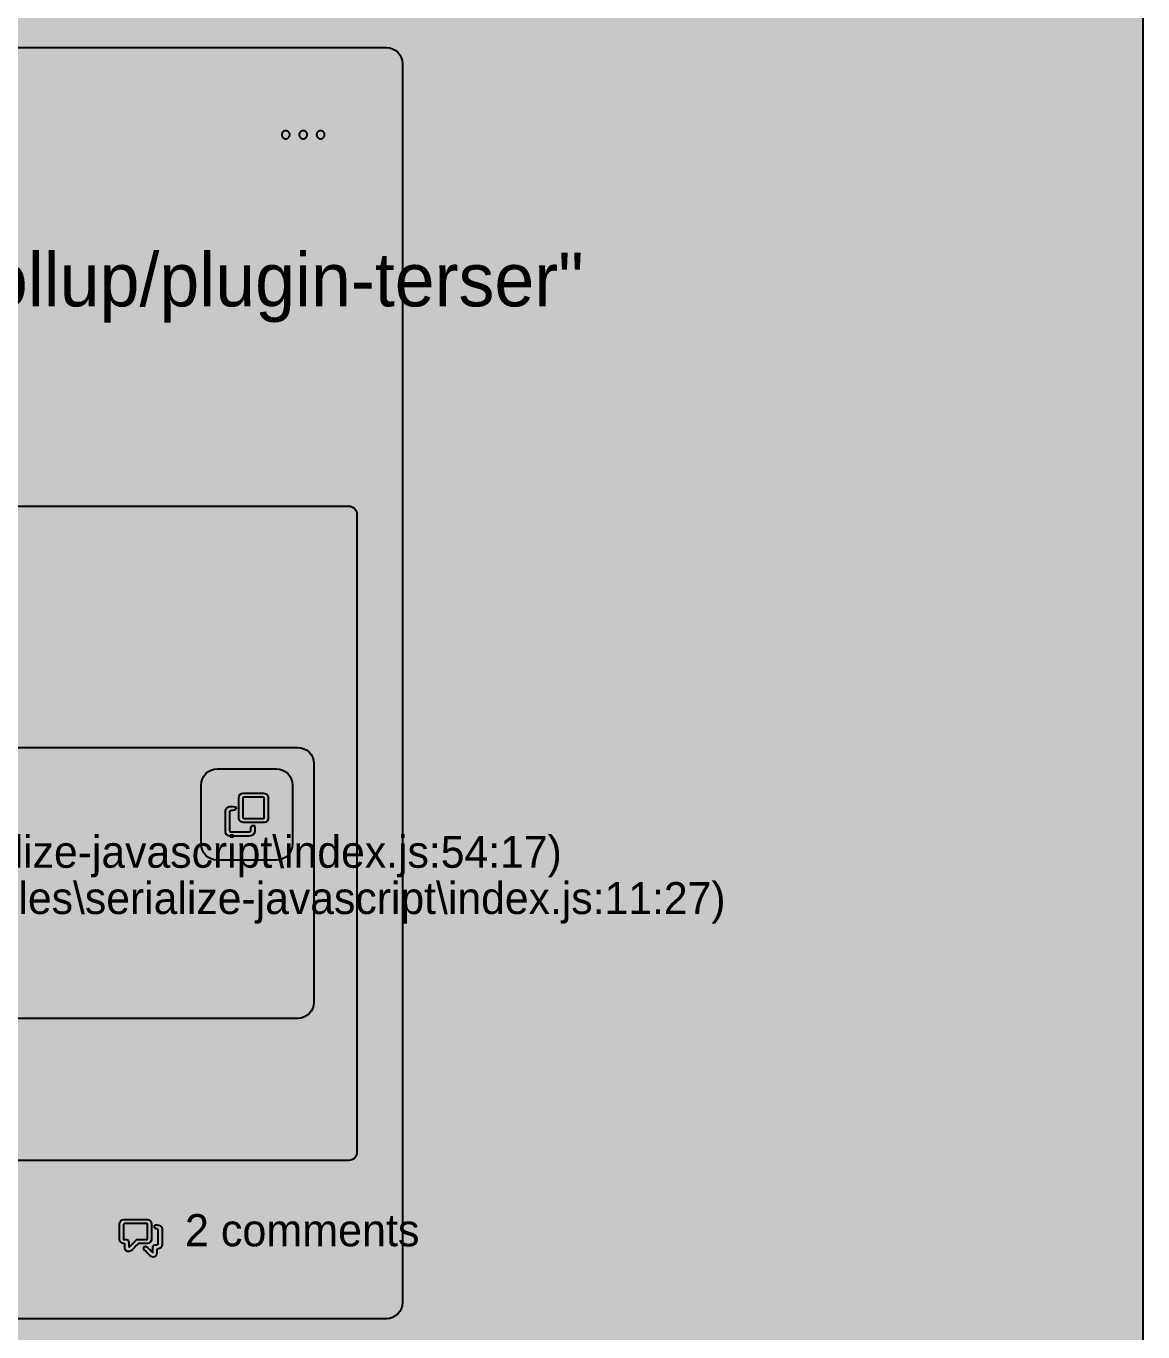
# Model space of a CAD drawing. Extents: x 0 to 2255, y 1 to 8699.
# Drawn here: x 863.8 to 1280, y 5509.7 to 5996.6 of the extents above; entities that cross this region are included whole.
import ezdxf

# ---------------------------------------------------------------- set-up
doc = ezdxf.new("R2010")
doc.units = 0

msp = doc.modelspace()

# ---------------------------------------------------------------- hatches: boundary and pattern name
at = {"true_color": 0x0d1117}
for points in [[(0, 8699), (1280, 8699), (1280, 0.77), (0, 0.77)], [(0, 8635), (1280, 8635), (1280, 0.77), (0, 0.77)], [(350, 5988.63), (998.03, 5988.63), (998.03, 5988.63), (999.2, 5988.52), (1000.33, 5988.18), (1001.37, 5987.62), (1002.28, 5986.88), (1003.02, 5985.97), (1003.58, 5984.93), (1003.92, 5983.8), (1004.03, 5982.63), (1004.03, 5520.63), (1004.03, 5520.63), (1003.92, 5519.46), (1003.58, 5518.34), (1003.02, 5517.3), (1002.28, 5516.39), (1001.37, 5515.64), (1000.33, 5515.09), (999.2, 5514.75), (998.03, 5514.63), (350, 5514.63), (350, 5514.63), (348.83, 5514.75), (347.7, 5515.09), (346.67, 5515.64), (345.76, 5516.39), (345.01, 5517.3), (344.46, 5518.34), (344.12, 5519.46), (344, 5520.63), (344, 5982.63), (344, 5982.63), (344.12, 5983.8), (344.46, 5984.93), (345.01, 5985.97), (345.76, 5986.88), (346.67, 5987.62), (347.7, 5988.18), (348.83, 5988.52), (350, 5988.63)]]:
    msp.add_hatch(color=256, dxfattribs=at).paths.add_polyline_path(points, flags=0)
at = {"true_color": 0x010409}
msp.add_hatch(color=256, dxfattribs=at).paths.add_polyline_path([(0, 8635), (1280, 8635), (1280, 0.77), (0, 0.77)], flags=0)
at = {"true_color": 0x9198a1}
h = msp.add_hatch(color=256, dxfattribs=at)
h.paths.add_polyline_path([(967.03, 5954.63), (967.18, 5954.64), (967.33, 5954.66), (967.47, 5954.7), (967.61, 5954.75), (967.74, 5954.81), (967.87, 5954.89), (967.98, 5954.97), (968.09, 5955.07), (968.19, 5955.18), (968.28, 5955.3), (968.36, 5955.43), (968.42, 5955.56), (968.47, 5955.7), (968.5, 5955.84), (968.53, 5955.99), (968.53, 5956.13), (968.53, 5956.28), (968.5, 5956.43), (968.47, 5956.57), (968.42, 5956.71), (968.36, 5956.84), (968.28, 5956.97), (968.19, 5957.08), (968.09, 5957.19), (967.98, 5957.29), (967.87, 5957.38), (967.74, 5957.46), (967.61, 5957.52), (967.47, 5957.57), (967.33, 5957.6), (967.18, 5957.63), (967.03, 5957.63), (966.89, 5957.63), (966.74, 5957.6), (966.6, 5957.57), (966.46, 5957.52), (966.33, 5957.46), (966.2, 5957.38), (966.08, 5957.29), (965.97, 5957.19), (965.87, 5957.08), (965.79, 5956.97), (965.71, 5956.84), (965.65, 5956.71), (965.6, 5956.57), (965.56, 5956.43), (965.54, 5956.28), (965.53, 5956.13), (965.54, 5955.99), (965.56, 5955.84), (965.6, 5955.7), (965.65, 5955.56), (965.71, 5955.43), (965.79, 5955.3), (965.87, 5955.18), (965.97, 5955.07), (966.08, 5954.97), (966.2, 5954.89), (966.33, 5954.81), (966.46, 5954.75), (966.6, 5954.7), (966.74, 5954.66), (966.89, 5954.64), (967.03, 5954.63)], flags=0)
h.paths.add_polyline_path([(960.53, 5954.63), (960.68, 5954.64), (960.83, 5954.66), (960.97, 5954.7), (961.11, 5954.75), (961.24, 5954.81), (961.37, 5954.89), (961.48, 5954.97), (961.59, 5955.07), (961.69, 5955.18), (961.78, 5955.3), (961.86, 5955.43), (961.92, 5955.56), (961.97, 5955.7), (962, 5955.84), (962.03, 5955.99), (962.03, 5956.13), (962.03, 5956.28), (962, 5956.43), (961.97, 5956.57), (961.92, 5956.71), (961.86, 5956.84), (961.78, 5956.97), (961.69, 5957.08), (961.59, 5957.19), (961.48, 5957.29), (961.37, 5957.38), (961.24, 5957.46), (961.11, 5957.52), (960.97, 5957.57), (960.83, 5957.6), (960.68, 5957.63), (960.53, 5957.63), (960.39, 5957.63), (960.24, 5957.6), (960.1, 5957.57), (959.96, 5957.52), (959.83, 5957.46), (959.7, 5957.38), (959.58, 5957.29), (959.47, 5957.19), (959.37, 5957.08), (959.29, 5956.97), (959.21, 5956.84), (959.15, 5956.71), (959.1, 5956.57), (959.06, 5956.43), (959.04, 5956.28), (959.03, 5956.13), (959.04, 5955.99), (959.06, 5955.84), (959.1, 5955.7), (959.15, 5955.56), (959.21, 5955.43), (959.29, 5955.3), (959.37, 5955.18), (959.47, 5955.07), (959.58, 5954.97), (959.7, 5954.89), (959.83, 5954.81), (959.96, 5954.75), (960.1, 5954.7), (960.24, 5954.66), (960.39, 5954.64), (960.53, 5954.63)], flags=0)
h.paths.add_polyline_path([(973.53, 5954.63), (973.68, 5954.64), (973.83, 5954.66), (973.97, 5954.7), (974.11, 5954.75), (974.24, 5954.81), (974.37, 5954.89), (974.48, 5954.97), (974.59, 5955.07), (974.69, 5955.18), (974.78, 5955.3), (974.86, 5955.43), (974.92, 5955.56), (974.97, 5955.7), (975, 5955.84), (975.03, 5955.99), (975.03, 5956.13), (975.03, 5956.28), (975, 5956.43), (974.97, 5956.57), (974.92, 5956.71), (974.86, 5956.84), (974.78, 5956.97), (974.69, 5957.08), (974.59, 5957.19), (974.48, 5957.29), (974.37, 5957.38), (974.24, 5957.46), (974.11, 5957.52), (973.97, 5957.57), (973.83, 5957.6), (973.68, 5957.63), (973.53, 5957.63), (973.39, 5957.63), (973.24, 5957.6), (973.1, 5957.57), (972.96, 5957.52), (972.83, 5957.46), (972.7, 5957.38), (972.58, 5957.29), (972.47, 5957.19), (972.37, 5957.08), (972.29, 5956.97), (972.21, 5956.84), (972.15, 5956.71), (972.1, 5956.57), (972.06, 5956.43), (972.04, 5956.28), (972.03, 5956.13), (972.04, 5955.99), (972.06, 5955.84), (972.1, 5955.7), (972.15, 5955.56), (972.21, 5955.43), (972.29, 5955.3), (972.37, 5955.18), (972.47, 5955.07), (972.58, 5954.97), (972.7, 5954.89), (972.83, 5954.81), (972.96, 5954.75), (973.1, 5954.7), (973.24, 5954.66), (973.39, 5954.64), (973.53, 5954.63)], flags=0)
at = {"true_color": 0x151b23}
for points in [[(364, 5817.63), (984.03, 5817.63), (984.03, 5817.63), (984.62, 5817.58), (985.18, 5817.4), (985.7, 5817.13), (986.15, 5816.75), (986.53, 5816.3), (986.8, 5815.78), (986.98, 5815.22), (987.03, 5814.63), (987.03, 5576.63), (987.03, 5576.63), (986.98, 5576.05), (986.8, 5575.49), (986.53, 5574.97), (986.15, 5574.51), (985.7, 5574.14), (985.18, 5573.86), (984.62, 5573.69), (984.03, 5573.63), (364, 5573.63), (364, 5573.63), (363.41, 5573.69), (362.85, 5573.86), (362.33, 5574.14), (361.88, 5574.51), (361.51, 5574.97), (361.23, 5575.49), (361.06, 5576.05), (361, 5576.63), (361, 5814.63), (361, 5814.63), (361.06, 5815.22), (361.23, 5815.78), (361.51, 5816.3), (361.88, 5816.75), (362.33, 5817.13), (362.85, 5817.4), (363.41, 5817.58), (364, 5817.63)], [(383, 5727.63), (965.03, 5727.63), (965.03, 5727.63), (966.2, 5727.52), (967.33, 5727.18), (968.37, 5726.62), (969.28, 5725.88), (970.02, 5724.97), (970.58, 5723.93), (970.92, 5722.8), (971.03, 5721.63), (971.03, 5632.63), (971.03, 5632.63), (970.92, 5631.46), (970.58, 5630.34), (970.02, 5629.3), (969.28, 5628.39), (968.37, 5627.64), (967.33, 5627.09), (966.2, 5626.75), (965.03, 5626.63), (383, 5626.63), (383, 5626.63), (381.83, 5626.75), (380.7, 5627.09), (379.67, 5627.64), (378.76, 5628.39), (378.01, 5629.3), (377.46, 5630.34), (377.12, 5631.46), (377, 5632.63), (377, 5721.63), (377, 5721.63), (377.12, 5722.8), (377.46, 5723.93), (378.01, 5724.97), (378.76, 5725.88), (379.67, 5726.62), (380.7, 5727.18), (381.83, 5727.52), (383, 5727.63)]]:
    msp.add_hatch(color=256, dxfattribs=at).paths.add_polyline_path(points, flags=0)
at = {"true_color": 0x212830}
msp.add_hatch(color=256, dxfattribs=at).paths.add_polyline_path([(935.03, 5719.63), (957.03, 5719.63), (957.03, 5719.63), (958.2, 5719.52), (959.33, 5719.18), (960.37, 5718.62), (961.28, 5717.88), (962.02, 5716.97), (962.58, 5715.93), (962.92, 5714.8), (963.03, 5713.63), (963.03, 5691.63), (963.03, 5691.63), (962.92, 5690.46), (962.58, 5689.34), (962.02, 5688.3), (961.28, 5687.39), (960.37, 5686.64), (959.33, 5686.09), (958.2, 5685.75), (957.03, 5685.63), (935.03, 5685.63), (935.03, 5685.63), (933.86, 5685.75), (932.74, 5686.09), (931.7, 5686.64), (930.79, 5687.39), (930.04, 5688.3), (929.49, 5689.34), (929.15, 5690.46), (929.03, 5691.63), (929.03, 5713.63), (929.03, 5713.63), (929.15, 5714.8), (929.49, 5715.93), (930.04, 5716.97), (930.79, 5717.88), (931.7, 5718.62), (932.74, 5719.18), (933.86, 5719.52), (935.03, 5719.63)], flags=0)
at = {"true_color": 0x9198a1}
h = msp.add_hatch(color=256, dxfattribs=at)
h.paths.add_polyline_path([(943.03, 5708.88), (943.15, 5709.51), (943.48, 5710.05), (943.99, 5710.44), (944.6, 5710.62), (945.24, 5710.63), (945.88, 5710.63), (946.52, 5710.63), (947.16, 5710.63), (947.8, 5710.63), (948.44, 5710.63), (949.08, 5710.63), (949.72, 5710.63), (950.36, 5710.63), (951, 5710.63), (951.64, 5710.63), (952.28, 5710.63), (952.91, 5710.52), (953.45, 5710.18), (953.84, 5709.68), (954.02, 5709.07), (954.03, 5708.43), (954.03, 5707.79), (954.03, 5707.15), (954.03, 5706.51), (954.03, 5705.87), (954.03, 5705.23), (954.03, 5704.59), (954.03, 5703.95), (954.03, 5703.3), (954.03, 5702.66), (954.03, 5702.02), (954.03, 5701.38), (953.92, 5700.76), (953.58, 5700.21), (953.08, 5699.83), (952.47, 5699.64), (951.83, 5699.63), (951.19, 5699.63), (950.55, 5699.63), (949.91, 5699.63), (949.27, 5699.63), (948.63, 5699.63), (947.99, 5699.63), (947.35, 5699.63), (946.71, 5699.63), (946.06, 5699.63), (945.42, 5699.63), (944.78, 5699.63), (944.16, 5699.75), (943.61, 5700.08), (943.23, 5700.59), (943.04, 5701.2), (943.03, 5701.84), (943.03, 5702.48), (943.03, 5703.12), (943.03, 5703.76), (943.03, 5704.4), (943.03, 5705.04), (943.03, 5705.68), (943.03, 5706.32), (943.03, 5706.96), (943.03, 5707.6), (943.03, 5708.24), (943.03, 5708.88)], flags=0)
h.paths.add_polyline_path([(944.78, 5709.13), (944.53, 5708.78), (944.53, 5708.29), (944.53, 5707.8), (944.53, 5707.3), (944.53, 5706.81), (944.53, 5706.32), (944.53, 5705.82), (944.53, 5705.33), (944.53, 5704.84), (944.53, 5704.34), (944.53, 5703.85), (944.53, 5703.36), (944.53, 5702.86), (944.53, 5702.37), (944.53, 5701.88), (944.53, 5701.38), (944.88, 5701.13), (945.38, 5701.13), (945.87, 5701.13), (946.36, 5701.13), (946.86, 5701.13), (947.35, 5701.13), (947.84, 5701.13), (948.34, 5701.13), (948.83, 5701.13), (949.32, 5701.13), (949.82, 5701.13), (950.31, 5701.13), (950.8, 5701.13), (951.3, 5701.13), (951.79, 5701.13), (952.28, 5701.13), (952.53, 5701.48), (952.53, 5701.98), (952.53, 5702.47), (952.53, 5702.96), (952.53, 5703.46), (952.53, 5703.95), (952.53, 5704.44), (952.53, 5704.94), (952.53, 5705.43), (952.53, 5705.92), (952.53, 5706.42), (952.53, 5706.91), (952.53, 5707.4), (952.53, 5707.9), (952.53, 5708.39), (952.53, 5708.88), (952.18, 5709.13), (951.69, 5709.13), (951.2, 5709.13), (950.7, 5709.13), (950.21, 5709.13), (949.72, 5709.13), (949.22, 5709.13), (948.73, 5709.13), (948.24, 5709.13), (947.74, 5709.13), (947.25, 5709.13), (946.76, 5709.13), (946.26, 5709.13), (945.77, 5709.13), (945.28, 5709.13), (944.78, 5709.13)], flags=0)
msp.add_hatch(color=256, dxfattribs=at).paths.add_polyline_path([(938.03, 5703.88), (938.21, 5704.64), (938.69, 5705.25), (939.39, 5705.59), (940.17, 5705.63), (940.95, 5705.63), (941.71, 5705.5), (942.03, 5704.83), (941.61, 5704.21), (940.84, 5704.13), (940.05, 5704.13), (939.53, 5703.76), (939.53, 5702.98), (939.53, 5702.2), (939.53, 5701.41), (939.53, 5700.63), (939.53, 5699.85), (939.53, 5699.06), (939.53, 5698.28), (939.53, 5697.5), (939.53, 5696.71), (939.84, 5696.13), (940.63, 5696.13), (941.41, 5696.13), (942.19, 5696.13), (942.98, 5696.13), (943.76, 5696.13), (944.54, 5696.13), (945.33, 5696.13), (946.11, 5696.13), (946.89, 5696.13), (947.53, 5696.39), (947.53, 5697.17), (947.54, 5697.95), (947.97, 5698.56), (948.71, 5698.5), (949.03, 5697.82), (949.03, 5697.04), (949.03, 5696.25), (948.8, 5695.51), (948.27, 5694.94), (947.55, 5694.65), (946.77, 5694.63), (945.99, 5694.63), (945.2, 5694.63), (944.42, 5694.63), (943.64, 5694.63), (942.85, 5694.63), (942.07, 5694.63), (941.29, 5694.63), (940.5, 5694.63), (939.72, 5694.63), (938.97, 5694.83), (938.38, 5695.34), (938.06, 5696.05), (938.03, 5696.83), (938.03, 5697.62), (938.03, 5698.4), (938.03, 5699.18), (938.03, 5699.97), (938.03, 5700.75), (938.03, 5701.53), (938.03, 5702.32), (938.03, 5703.1), (938.03, 5703.88)], flags=0)
h = msp.add_hatch(color=256, dxfattribs=at)
h.paths.add_polyline_path([(900.27, 5551.63), (900.93, 5551.63), (901.6, 5551.63), (902.26, 5551.63), (902.93, 5551.63), (903.59, 5551.63), (904.26, 5551.63), (904.92, 5551.63), (905.59, 5551.63), (906.25, 5551.63), (906.91, 5551.63), (907.58, 5551.63), (908.24, 5551.63), (908.91, 5551.63), (909.55, 5551.45), (910.07, 5551.05), (910.41, 5550.48), (910.52, 5549.83), (910.52, 5549.17), (910.52, 5548.5), (910.52, 5547.84), (910.52, 5547.17), (910.52, 5546.51), (910.52, 5545.84), (910.52, 5545.18), (910.52, 5544.51), (910.44, 5543.86), (910.12, 5543.27), (909.61, 5542.85), (908.98, 5542.65), (908.32, 5542.63), (907.66, 5542.63), (906.99, 5542.63), (906.33, 5542.63), (905.66, 5542.63), (905.17, 5542.22), (904.7, 5541.75), (904.23, 5541.28), (903.76, 5540.81), (903.29, 5540.34), (902.8, 5539.89), (902.19, 5539.65), (901.53, 5539.71), (900.96, 5540.04), (900.6, 5540.6), (900.52, 5541.25), (900.52, 5541.91), (900.52, 5542.58), (899.91, 5542.67), (899.3, 5542.93), (898.83, 5543.39), (898.56, 5543.99), (898.52, 5544.65), (898.52, 5545.32), (898.52, 5545.98), (898.52, 5546.65), (898.52, 5547.31), (898.52, 5547.98), (898.52, 5548.64), (898.52, 5549.31), (898.52, 5549.97), (898.68, 5550.61), (899.06, 5551.15), (899.62, 5551.51), (900.27, 5551.63)], flags=0)
h.paths.add_polyline_path([(900.02, 5549.88), (900.02, 5549.36), (900.02, 5548.84), (900.02, 5548.32), (900.02, 5547.8), (900.02, 5547.28), (900.02, 5546.75), (900.02, 5546.23), (900.02, 5545.71), (900.02, 5545.19), (900.02, 5544.67), (900.12, 5544.18), (900.63, 5544.13), (901.15, 5544.13), (901.65, 5544.03), (901.98, 5543.63), (902.02, 5543.11), (902.02, 5542.59), (902.02, 5542.07), (902.02, 5541.55), (902.14, 5541.31), (902.5, 5541.68), (902.87, 5542.05), (903.24, 5542.42), (903.61, 5542.79), (903.98, 5543.16), (904.35, 5543.53), (904.72, 5543.89), (905.17, 5544.13), (905.69, 5544.13), (906.21, 5544.13), (906.74, 5544.13), (907.26, 5544.13), (907.78, 5544.13), (908.3, 5544.13), (908.82, 5544.14), (909.02, 5544.57), (909.02, 5545.09), (909.02, 5545.61), (909.02, 5546.13), (909.02, 5546.65), (909.02, 5547.17), (909.02, 5547.7), (909.02, 5548.22), (909.02, 5548.74), (909.02, 5549.26), (909.02, 5549.78), (908.74, 5550.13), (908.22, 5550.13), (907.7, 5550.13), (907.17, 5550.13), (906.65, 5550.13), (906.13, 5550.13), (905.61, 5550.13), (905.09, 5550.13), (904.57, 5550.13), (904.05, 5550.13), (903.52, 5550.13), (903, 5550.13), (902.48, 5550.13), (901.96, 5550.13), (901.44, 5550.13), (900.92, 5550.13), (900.4, 5550.13), (900.02, 5549.88)], flags=0)
h.paths.add_polyline_path([(913.02, 5547.88), (912.55, 5548.13), (911.95, 5548.2), (911.56, 5548.65), (911.61, 5549.24), (912.07, 5549.61), (912.68, 5549.63), (913.28, 5549.56), (913.82, 5549.28), (914.23, 5548.84), (914.47, 5548.28), (914.52, 5547.67), (914.52, 5547.06), (914.52, 5546.45), (914.52, 5545.85), (914.52, 5545.24), (914.52, 5544.63), (914.52, 5544.02), (914.52, 5543.41), (914.52, 5542.8), (914.51, 5542.19), (914.33, 5541.61), (913.97, 5541.12), (913.47, 5540.78), (912.88, 5540.64), (912.52, 5540.39), (912.52, 5539.78), (912.52, 5539.17), (912.42, 5538.57), (912.09, 5538.06), (911.58, 5537.73), (910.98, 5537.64), (910.4, 5537.79), (909.92, 5538.17), (909.49, 5538.6), (909.06, 5539.03), (908.63, 5539.46), (908.2, 5539.89), (907.77, 5540.32), (907.5, 5540.85), (907.7, 5541.41), (908.24, 5541.65), (908.79, 5541.42), (909.22, 5540.99), (909.65, 5540.56), (910.08, 5540.13), (910.51, 5539.7), (910.94, 5539.27), (911.02, 5539.7), (911.02, 5540.31), (911.02, 5540.92), (911.03, 5541.53), (911.36, 5542.02), (911.95, 5542.13), (912.56, 5542.13), (913.02, 5542.4), (913.02, 5543.01), (913.02, 5543.62), (913.02, 5544.22), (913.02, 5544.83), (913.02, 5545.44), (913.02, 5546.05), (913.02, 5546.66), (913.02, 5547.27), (913.02, 5547.88)], flags=0)

# ---------------------------------------------------------------- linework, layer by layer
at = {"true_color": 0x0d1117}
for points in [[(0, 8699), (1280, 8699), (1280, 0.77), (0, 0.77)], [(0, 8635), (1280, 8635), (1280, 0.77), (0, 0.77)]]:
    msp.add_lwpolyline(points, close=True, dxfattribs=at)
at = {"true_color": 0x010409}
msp.add_lwpolyline([(0, 8635), (1280, 8635), (1280, 0.77), (0, 0.77)], close=True, dxfattribs=at)
at = {"true_color": 0x3d444d}
msp.add_lwpolyline([(350, 5988.63), (998.03, 5988.63), (998.03, 5988.63), (999.2, 5988.52), (1000.33, 5988.18), (1001.37, 5987.62), (1002.28, 5986.88), (1003.02, 5985.97), (1003.58, 5984.93), (1003.92, 5983.8), (1004.03, 5982.63), (1004.03, 5520.63), (1004.03, 5520.63), (1003.92, 5519.46), (1003.58, 5518.34), (1003.02, 5517.3), (1002.28, 5516.39), (1001.37, 5515.64), (1000.33, 5515.09), (999.2, 5514.75), (998.03, 5514.63), (350, 5514.63)], dxfattribs=at)
at = {"true_color": 0x9198a1}
for points in [[(960.53, 5954.63), (960.68, 5954.64), (960.83, 5954.66), (960.97, 5954.7), (961.11, 5954.75), (961.24, 5954.81), (961.37, 5954.89), (961.48, 5954.97), (961.59, 5955.07), (961.69, 5955.18), (961.78, 5955.3), (961.86, 5955.43), (961.92, 5955.56), (961.97, 5955.7), (962, 5955.84), (962.03, 5955.99), (962.03, 5956.13), (962.03, 5956.28), (962, 5956.43), (961.97, 5956.57), (961.92, 5956.71), (961.86, 5956.84), (961.78, 5956.97), (961.69, 5957.08), (961.59, 5957.19), (961.48, 5957.29), (961.37, 5957.38), (961.24, 5957.46), (961.11, 5957.52), (960.97, 5957.57), (960.83, 5957.6), (960.68, 5957.63), (960.53, 5957.63), (960.39, 5957.63), (960.24, 5957.6), (960.1, 5957.57), (959.96, 5957.52), (959.83, 5957.46), (959.7, 5957.38), (959.58, 5957.29), (959.47, 5957.19), (959.37, 5957.08), (959.29, 5956.97), (959.21, 5956.84), (959.15, 5956.71), (959.1, 5956.57), (959.06, 5956.43), (959.04, 5956.28), (959.03, 5956.13), (959.04, 5955.99), (959.06, 5955.84), (959.1, 5955.7), (959.15, 5955.56), (959.21, 5955.43), (959.29, 5955.3), (959.37, 5955.18), (959.47, 5955.07), (959.58, 5954.97), (959.7, 5954.89), (959.83, 5954.81), (959.96, 5954.75), (960.1, 5954.7), (960.24, 5954.66), (960.39, 5954.64), (960.53, 5954.63)], [(967.03, 5954.63), (967.18, 5954.64), (967.33, 5954.66), (967.47, 5954.7), (967.61, 5954.75), (967.74, 5954.81), (967.87, 5954.89), (967.98, 5954.97), (968.09, 5955.07), (968.19, 5955.18), (968.28, 5955.3), (968.36, 5955.43), (968.42, 5955.56), (968.47, 5955.7), (968.5, 5955.84), (968.53, 5955.99), (968.53, 5956.13), (968.53, 5956.28), (968.5, 5956.43), (968.47, 5956.57), (968.42, 5956.71), (968.36, 5956.84), (968.28, 5956.97), (968.19, 5957.08), (968.09, 5957.19), (967.98, 5957.29), (967.87, 5957.38), (967.74, 5957.46), (967.61, 5957.52), (967.47, 5957.57), (967.33, 5957.6), (967.18, 5957.63), (967.03, 5957.63), (966.89, 5957.63), (966.74, 5957.6), (966.6, 5957.57), (966.46, 5957.52), (966.33, 5957.46), (966.2, 5957.38), (966.08, 5957.29), (965.97, 5957.19), (965.87, 5957.08), (965.79, 5956.97), (965.71, 5956.84), (965.65, 5956.71), (965.6, 5956.57), (965.56, 5956.43), (965.54, 5956.28), (965.53, 5956.13), (965.54, 5955.99), (965.56, 5955.84), (965.6, 5955.7), (965.65, 5955.56), (965.71, 5955.43), (965.79, 5955.3), (965.87, 5955.18), (965.97, 5955.07), (966.08, 5954.97), (966.2, 5954.89), (966.33, 5954.81), (966.46, 5954.75), (966.6, 5954.7), (966.74, 5954.66), (966.89, 5954.64), (967.03, 5954.63)], [(973.53, 5954.63), (973.68, 5954.64), (973.83, 5954.66), (973.97, 5954.7), (974.11, 5954.75), (974.24, 5954.81), (974.37, 5954.89), (974.48, 5954.97), (974.59, 5955.07), (974.69, 5955.18), (974.78, 5955.3), (974.86, 5955.43), (974.92, 5955.56), (974.97, 5955.7), (975, 5955.84), (975.03, 5955.99), (975.03, 5956.13), (975.03, 5956.28), (975, 5956.43), (974.97, 5956.57), (974.92, 5956.71), (974.86, 5956.84), (974.78, 5956.97), (974.69, 5957.08), (974.59, 5957.19), (974.48, 5957.29), (974.37, 5957.38), (974.24, 5957.46), (974.11, 5957.52), (973.97, 5957.57), (973.83, 5957.6), (973.68, 5957.63), (973.53, 5957.63), (973.39, 5957.63), (973.24, 5957.6), (973.1, 5957.57), (972.96, 5957.52), (972.83, 5957.46), (972.7, 5957.38), (972.58, 5957.29), (972.47, 5957.19), (972.37, 5957.08), (972.29, 5956.97), (972.21, 5956.84), (972.15, 5956.71), (972.1, 5956.57), (972.06, 5956.43), (972.04, 5956.28), (972.03, 5956.13), (972.04, 5955.99), (972.06, 5955.84), (972.1, 5955.7), (972.15, 5955.56), (972.21, 5955.43), (972.29, 5955.3), (972.37, 5955.18), (972.47, 5955.07), (972.58, 5954.97), (972.7, 5954.89), (972.83, 5954.81), (972.96, 5954.75), (973.1, 5954.7), (973.24, 5954.66), (973.39, 5954.64), (973.53, 5954.63)], [(943.03, 5708.88), (943.15, 5709.51), (943.48, 5710.05), (943.99, 5710.44), (944.6, 5710.62), (945.24, 5710.63), (945.88, 5710.63), (946.52, 5710.63), (947.16, 5710.63), (947.8, 5710.63), (948.44, 5710.63), (949.08, 5710.63), (949.72, 5710.63), (950.36, 5710.63), (951, 5710.63), (951.64, 5710.63), (952.28, 5710.63), (952.91, 5710.52), (953.45, 5710.18), (953.84, 5709.68), (954.02, 5709.07), (954.03, 5708.43), (954.03, 5707.79), (954.03, 5707.15), (954.03, 5706.51), (954.03, 5705.87), (954.03, 5705.23), (954.03, 5704.59), (954.03, 5703.95), (954.03, 5703.3), (954.03, 5702.66), (954.03, 5702.02), (954.03, 5701.38), (953.92, 5700.76), (953.58, 5700.21), (953.08, 5699.83), (952.47, 5699.64), (951.83, 5699.63), (951.19, 5699.63), (950.55, 5699.63), (949.91, 5699.63), (949.27, 5699.63), (948.63, 5699.63), (947.99, 5699.63), (947.35, 5699.63), (946.71, 5699.63), (946.06, 5699.63), (945.42, 5699.63), (944.78, 5699.63), (944.16, 5699.75), (943.61, 5700.08), (943.23, 5700.59), (943.04, 5701.2), (943.03, 5701.84), (943.03, 5702.48), (943.03, 5703.12), (943.03, 5703.76), (943.03, 5704.4), (943.03, 5705.04), (943.03, 5705.68), (943.03, 5706.32), (943.03, 5706.96), (943.03, 5707.6), (943.03, 5708.24), (943.03, 5708.88)], [(944.78, 5709.13), (944.53, 5708.78), (944.53, 5708.29), (944.53, 5707.8), (944.53, 5707.3), (944.53, 5706.81), (944.53, 5706.32), (944.53, 5705.82), (944.53, 5705.33), (944.53, 5704.84), (944.53, 5704.34), (944.53, 5703.85), (944.53, 5703.36), (944.53, 5702.86), (944.53, 5702.37), (944.53, 5701.88), (944.53, 5701.38), (944.88, 5701.13), (945.38, 5701.13), (945.87, 5701.13), (946.36, 5701.13), (946.86, 5701.13), (947.35, 5701.13), (947.84, 5701.13), (948.34, 5701.13), (948.83, 5701.13), (949.32, 5701.13), (949.82, 5701.13), (950.31, 5701.13), (950.8, 5701.13), (951.3, 5701.13), (951.79, 5701.13), (952.28, 5701.13), (952.53, 5701.48), (952.53, 5701.98), (952.53, 5702.47), (952.53, 5702.96), (952.53, 5703.46), (952.53, 5703.95), (952.53, 5704.44), (952.53, 5704.94), (952.53, 5705.43), (952.53, 5705.92), (952.53, 5706.42), (952.53, 5706.91), (952.53, 5707.4), (952.53, 5707.9), (952.53, 5708.39), (952.53, 5708.88), (952.18, 5709.13), (951.69, 5709.13), (951.2, 5709.13), (950.7, 5709.13), (950.21, 5709.13), (949.72, 5709.13), (949.22, 5709.13), (948.73, 5709.13), (948.24, 5709.13), (947.74, 5709.13), (947.25, 5709.13), (946.76, 5709.13), (946.26, 5709.13), (945.77, 5709.13), (945.28, 5709.13), (944.78, 5709.13)], [(938.03, 5703.88), (938.21, 5704.64), (938.69, 5705.25), (939.39, 5705.59), (940.17, 5705.63), (940.95, 5705.63), (941.71, 5705.5), (942.03, 5704.83), (941.61, 5704.21), (940.84, 5704.13), (940.05, 5704.13), (939.53, 5703.76), (939.53, 5702.98), (939.53, 5702.2), (939.53, 5701.41), (939.53, 5700.63), (939.53, 5699.85), (939.53, 5699.06), (939.53, 5698.28), (939.53, 5697.5), (939.53, 5696.71), (939.84, 5696.13), (940.63, 5696.13), (941.41, 5696.13), (942.19, 5696.13), (942.98, 5696.13), (943.76, 5696.13), (944.54, 5696.13), (945.33, 5696.13), (946.11, 5696.13), (946.89, 5696.13), (947.53, 5696.39), (947.53, 5697.17), (947.54, 5697.95), (947.97, 5698.56), (948.71, 5698.5), (949.03, 5697.82), (949.03, 5697.04), (949.03, 5696.25), (948.8, 5695.51), (948.27, 5694.94), (947.55, 5694.65), (946.77, 5694.63), (945.99, 5694.63), (945.2, 5694.63), (944.42, 5694.63), (943.64, 5694.63), (942.85, 5694.63), (942.07, 5694.63), (941.29, 5694.63), (940.5, 5694.63), (939.72, 5694.63), (938.97, 5694.83), (938.38, 5695.34), (938.06, 5696.05), (938.03, 5696.83), (938.03, 5697.62), (938.03, 5698.4), (938.03, 5699.18), (938.03, 5699.97), (938.03, 5700.75), (938.03, 5701.53), (938.03, 5702.32), (938.03, 5703.1), (938.03, 5703.88)], [(900.27, 5551.63), (900.93, 5551.63), (901.6, 5551.63), (902.26, 5551.63), (902.93, 5551.63), (903.59, 5551.63), (904.26, 5551.63), (904.92, 5551.63), (905.59, 5551.63), (906.25, 5551.63), (906.91, 5551.63), (907.58, 5551.63), (908.24, 5551.63), (908.91, 5551.63), (909.55, 5551.45), (910.07, 5551.05), (910.41, 5550.48), (910.52, 5549.83), (910.52, 5549.17), (910.52, 5548.5), (910.52, 5547.84), (910.52, 5547.17), (910.52, 5546.51), (910.52, 5545.84), (910.52, 5545.18), (910.52, 5544.51), (910.44, 5543.86), (910.12, 5543.27), (909.61, 5542.85), (908.98, 5542.65), (908.32, 5542.63), (907.66, 5542.63), (906.99, 5542.63), (906.33, 5542.63), (905.66, 5542.63), (905.17, 5542.22), (904.7, 5541.75), (904.23, 5541.28), (903.76, 5540.81), (903.29, 5540.34), (902.8, 5539.89), (902.19, 5539.65), (901.53, 5539.71), (900.96, 5540.04), (900.6, 5540.6), (900.52, 5541.25), (900.52, 5541.91), (900.52, 5542.58), (899.91, 5542.67), (899.3, 5542.93), (898.83, 5543.39), (898.56, 5543.99), (898.52, 5544.65), (898.52, 5545.32), (898.52, 5545.98), (898.52, 5546.65), (898.52, 5547.31), (898.52, 5547.98), (898.52, 5548.64), (898.52, 5549.31), (898.52, 5549.97), (898.68, 5550.61), (899.06, 5551.15), (899.62, 5551.51), (900.27, 5551.63)], [(900.02, 5549.88), (900.02, 5549.36), (900.02, 5548.84), (900.02, 5548.32), (900.02, 5547.8), (900.02, 5547.28), (900.02, 5546.75), (900.02, 5546.23), (900.02, 5545.71), (900.02, 5545.19), (900.02, 5544.67), (900.12, 5544.18), (900.63, 5544.13), (901.15, 5544.13), (901.65, 5544.03), (901.98, 5543.63), (902.02, 5543.11), (902.02, 5542.59), (902.02, 5542.07), (902.02, 5541.55), (902.14, 5541.31), (902.5, 5541.68), (902.87, 5542.05), (903.24, 5542.42), (903.61, 5542.79), (903.98, 5543.16), (904.35, 5543.53), (904.72, 5543.89), (905.17, 5544.13), (905.69, 5544.13), (906.21, 5544.13), (906.74, 5544.13), (907.26, 5544.13), (907.78, 5544.13), (908.3, 5544.13), (908.82, 5544.14), (909.02, 5544.57), (909.02, 5545.09), (909.02, 5545.61), (909.02, 5546.13), (909.02, 5546.65), (909.02, 5547.17), (909.02, 5547.7), (909.02, 5548.22), (909.02, 5548.74), (909.02, 5549.26), (909.02, 5549.78), (908.74, 5550.13), (908.22, 5550.13), (907.7, 5550.13), (907.17, 5550.13), (906.65, 5550.13), (906.13, 5550.13), (905.61, 5550.13), (905.09, 5550.13), (904.57, 5550.13), (904.05, 5550.13), (903.52, 5550.13), (903, 5550.13), (902.48, 5550.13), (901.96, 5550.13), (901.44, 5550.13), (900.92, 5550.13), (900.4, 5550.13), (900.02, 5549.88)], [(913.02, 5547.88), (912.55, 5548.13), (911.95, 5548.2), (911.56, 5548.65), (911.61, 5549.24), (912.07, 5549.61), (912.68, 5549.63), (913.28, 5549.56), (913.82, 5549.28), (914.23, 5548.84), (914.47, 5548.28), (914.52, 5547.67), (914.52, 5547.06), (914.52, 5546.45), (914.52, 5545.85), (914.52, 5545.24), (914.52, 5544.63), (914.52, 5544.02), (914.52, 5543.41), (914.52, 5542.8), (914.51, 5542.19), (914.33, 5541.61), (913.97, 5541.12), (913.47, 5540.78), (912.88, 5540.64), (912.52, 5540.39), (912.52, 5539.78), (912.52, 5539.17), (912.42, 5538.57), (912.09, 5538.06), (911.58, 5537.73), (910.98, 5537.64), (910.4, 5537.79), (909.92, 5538.17), (909.49, 5538.6), (909.06, 5539.03), (908.63, 5539.46), (908.2, 5539.89), (907.77, 5540.32), (907.5, 5540.85), (907.7, 5541.41), (908.24, 5541.65), (908.79, 5541.42), (909.22, 5540.99), (909.65, 5540.56), (910.08, 5540.13), (910.51, 5539.7), (910.94, 5539.27), (911.02, 5539.7), (911.02, 5540.31), (911.02, 5540.92), (911.03, 5541.53), (911.36, 5542.02), (911.95, 5542.13), (912.56, 5542.13), (913.02, 5542.4), (913.02, 5543.01), (913.02, 5543.62), (913.02, 5544.22), (913.02, 5544.83), (913.02, 5545.44), (913.02, 5546.05), (913.02, 5546.66), (913.02, 5547.27), (913.02, 5547.88)]]:
    msp.add_lwpolyline(points, close=True, dxfattribs=at)
at = {"true_color": 0x151b23}
for points in [[(364, 5817.63), (984.03, 5817.63), (984.03, 5817.63), (984.62, 5817.58), (985.18, 5817.4), (985.7, 5817.13), (986.15, 5816.75), (986.53, 5816.3), (986.8, 5815.78), (986.98, 5815.22), (987.03, 5814.63), (987.03, 5576.63), (987.03, 5576.63), (986.98, 5576.05), (986.8, 5575.49), (986.53, 5574.97), (986.15, 5574.51), (985.7, 5574.14), (985.18, 5573.86), (984.62, 5573.69), (984.03, 5573.63), (364, 5573.63)], [(383, 5727.63), (965.03, 5727.63), (965.03, 5727.63), (966.2, 5727.52), (967.33, 5727.18), (968.37, 5726.62), (969.28, 5725.88), (970.02, 5724.97), (970.58, 5723.93), (970.92, 5722.8), (971.03, 5721.63), (971.03, 5632.63), (971.03, 5632.63), (970.92, 5631.46), (970.58, 5630.34), (970.02, 5629.3), (969.28, 5628.39), (968.37, 5627.64), (967.33, 5627.09), (966.2, 5626.75), (965.03, 5626.63), (383, 5626.63)]]:
    msp.add_lwpolyline(points, dxfattribs=at)
at = {"true_color": 0x3d444d}
msp.add_lwpolyline([(935.03, 5719.63), (957.03, 5719.63), (957.03, 5719.63), (958.2, 5719.52), (959.33, 5719.18), (960.37, 5718.62), (961.28, 5717.88), (962.02, 5716.97), (962.58, 5715.93), (962.92, 5714.8), (963.03, 5713.63), (963.03, 5691.63), (963.03, 5691.63), (962.92, 5690.46), (962.58, 5689.34), (962.02, 5688.3), (961.28, 5687.39), (960.37, 5686.64), (959.33, 5686.09), (958.2, 5685.75), (957.03, 5685.63), (935.03, 5685.63), (935.03, 5685.63), (933.86, 5685.75), (932.74, 5686.09), (931.7, 5686.64), (930.79, 5687.39), (930.04, 5688.3), (929.49, 5689.34), (929.15, 5690.46), (929.03, 5691.63), (929.03, 5713.63), (929.03, 5713.63), (929.15, 5714.8), (929.49, 5715.93), (930.04, 5716.97), (930.79, 5717.88), (931.7, 5718.62), (932.74, 5719.18), (933.86, 5719.52), (935.03, 5719.63)], close=True, dxfattribs=at)

# ---------------------------------------------------------------- texts
at = {"true_color": 0xf0f6fc}
for s, height, p in [('Revert "Bump serialize-javascript and @rollup/plugin-terser"', 20, (361, 5892.13)), ('      at generateUID (D:\\a\\_work\\1\\s\\src\\native\\node_modules\\serialize-javascript\\index.js:54:17)', 11.9, (393, 5682.79)), ('      at Object.<anonymous> (D:\\a\\_work\\1\\s\\src\\native\\node_modules\\serialize-javascript\\index.js:11:27)', 11.9, (393, 5665.54))]:
    msp.add_text(s, height=height, dxfattribs=at).set_placement(p)
at = {"true_color": 0x9198a1}
msp.add_text(' 2 comments', height=12, dxfattribs=at).set_placement((918.52, 5541.63))

doc.saveas('drawing.dxf')
